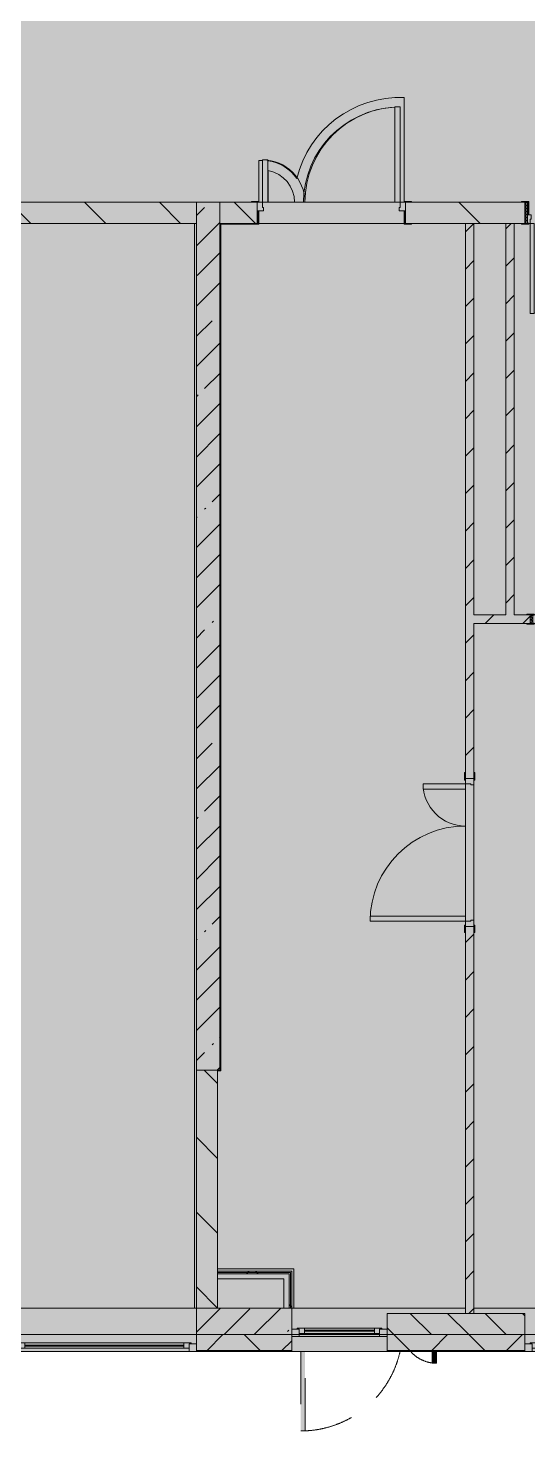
# Model space of a CAD drawing. Header units: millimetres. Extents: x 81548 to 272142, y -8553 to 29000.
# Drawn here: x 250672 to 255392, y -1010 to 12246 of the extents above; entities that cross this region are included whole.
import ezdxf

# ---------------------------------------------------------------- set-up
doc = ezdxf.new("R2010")
doc.units = ezdxf.units.MM
doc.linetypes.add('200_ШТРИХ__ш1_п0_6_', pattern=[800, 500, -300])
doc.layers.add('A-DETL-GENF-2', color=7, linetype='Continuous', lineweight=9, true_color=0xc0c0c0, transparency=0.4)
for name, color, linetype, lineweight in [('A-DETL-MBND-1', 7, '200_ШТРИХ__ш1_п0_6_', 9), ('A-WALL-3', 7, 'Continuous', 5), ('I-WALL-4', 7, 'Continuous', 5), ('S-COLS-3', 7, 'Continuous', 5)]:
    doc.layers.add(name, color=color, linetype=linetype, lineweight=lineweight)
for name, color, linetype, lineweight, true_color in [('A-DOOR-1', 7, 'Continuous', 5, 0xb7b7b7), ('A-DOOR-2', 7, 'Continuous', 5, 0xe2e2e2), ('A-DOOR-3', 7, 'Continuous', 5, 0xaaaaaa), ('A-DOOR-FRAM-1', 7, 'Continuous', 5, 0xe2e2e2), ('A-DOOR-FRAM-2', 7, 'Continuous', 5, 0xb7b7b7), ('A-DOOR-FRAM-3', 7, 'Continuous', 5, 0xaaaaaa), ('A-FLOR-2', 7, 'Continuous', 5, 0xb7b7b7), ('A-GLAZ-2', 7, 'Continuous', 5, 0x737373), ('A-WALL-4', 7, 'Continuous', 5, 0x737373), ('A-WALL-5', 7, 'Continuous', 9, 0x737373), ('I-WALL-3', 7, 'Continuous', 9, 0xe7e7e7), ('I-WALL-5', 7, 'Continuous', 5, 0x737373), ('S-COLS-4', 7, 'Continuous', 5, 0x737373)]:
    doc.layers.add(name, color=color, linetype=linetype, lineweight=lineweight, true_color=true_color)
pattern_1 = [(135, (145131.5, 0), (-353.5534, -353.5534), [])]
pattern_2 = [(45, (145131.52, 0), (-176.7767, 176.7767), [])]
pattern_3 = [(45, (145131.5, 0), (-285.1231, 285.1231), []), (45, (145416.64, 0), (-285.1231, 285.1231), [504.031, -100.806, 16.764, -84.042])]
pattern_4 = [(45, (145131.5, 0), (-530.33, 530.33), []), (135, (145131.5, 0), (-530.33, -530.33), [])]

# ---------------------------------------------------------------- blocks, each defined once
blk = doc.blocks.new('120_Окно_СКБ_1Ст - 120_Окно_СКБ_1Ст 900х2500_h_ с форточкой-22876038-2_10_3_птичка')
at = {"layer": 'A-GLAZ-2'}
for p, q in [((-450, -127), (-450, -57)), ((-450, -57), (-380, -57)), ((450, -57), (-450, -57)), ((-380, -127), (-450, -127)), ((-450, -127), (-400, -127)), ((-380, -127), (-400, -127)), ((-400, -127), (-400, -137)), ((-380, -57), (-380, -127)), ((380, -87), (-380, -87)), ((-380, -87), (-380, -127)), ((-330, -137), (-330, -87)), ((-330, -107), (330, -107)), ((330, -117), (-330, -117)), ((330, -137), (330, -87)), ((380, -127), (380, -57)), ((380, -57), (450, -57)), ((380, -127), (380, -87)), ((450, -127), (380, -127)), ((400, -127), (380, -127)), ((400, -127), (450, -127)), ((400, -137), (400, -127)), ((450, -57), (450, -127)), ((-400, -137), (400, -137)), ((400, -137), (-400, -137))]:
    blk.add_line(p, q, dxfattribs=at)
blk = doc.blocks.new('110_Дверь_СКБ_2Ст - Д-2а_л_ Из коридора на лестницу-32216062-2_10_3_птичка')
at = {"layer": 'A-DOOR-2'}
for points in [[(612, 100), (662, 100), (662, 1000), (612, 1000), (612, 333)], [(-588, 100), (-588, 500), (-638, 500), (-638, 100)], [(712, -100), (712, 20), (698, 20), (698, -100)]]:
    blk.add_hatch(color=256, dxfattribs=at).paths.add_polyline_path(points)
h = blk.add_hatch(color=256, dxfattribs=at)
h.paths.add_polyline_path([(652, 20), (712, 20), (712, 100), (662, 100), (662, 50), (652, 50)])
h.paths.add_polyline_path([(-688, 20), (-628, 20), (-628, 50), (-638, 50), (-638, 100), (-688, 100)])
at = {"layer": 'A-DOOR-FRAM-1'}
for points in [[(-672, 100), (-672, 108), (-742, 108), (-742, 100)], [(-672, -100), (-672, 20), (-688, 20), (-688, -100)], [(768, 100), (768, 108), (698, 108), (698, 100), (749, 100)], [(-672, -108), (-672, -100), (-742, -100), (-742, -108)], [(768, -108), (768, -100), (698, -100), (698, -108), (749, -108)]]:
    blk.add_hatch(color=256, dxfattribs=at).paths.add_polyline_path(points)
at = {"layer": 'A-DOOR-1'}
for p, q in [((662, 1000), (612, 1000)), ((612, 1000), (612, 100)), ((662, 100), (662, 1000)), ((-638, 500), (-638, 100)), ((-588, 500), (-638, 500)), ((-588, 100), (-588, 500)), ((-638, 100), (-588, 100)), ((612, 100), (662, 100))]:
    blk.add_line(p, q, dxfattribs=at)
for centre, radius, start, end in [((662, 100), 900, 90, 180), ((-638, 100), 400, 360, 90)]:
    blk.add_arc(centre, radius, start, end, dxfattribs=at)
at = {"layer": 'A-DOOR-FRAM-2'}
for p, q in [((-672, 108), (-742, 108)), ((-742, 108), (-742, 100)), ((-742, 100), (-672, 100)), ((-638, 100), (-688, 100)), ((-688, 100), (-688, 20)), ((-688, 20), (-628, 20)), ((-672, 20), (-688, 20)), ((-688, 20), (-688, -100)), ((-672, 100), (-672, 108)), ((-672, -100), (-672, 20)), ((-638, 50), (-638, 100)), ((-628, 50), (-638, 50)), ((-628, 20), (-628, 50)), ((662, 50), (652, 50)), ((652, 50), (652, 20)), ((652, 20), (712, 20)), ((662, 100), (662, 50)), ((712, 100), (662, 100)), ((768, 108), (698, 108)), ((698, 108), (698, 100)), ((698, 100), (768, 100)), ((712, 20), (698, 20)), ((698, 20), (698, -100)), ((712, 20), (712, 100)), ((712, -100), (712, 20)), ((768, 100), (768, 108)), ((-672, -100), (-742, -100)), ((-742, -100), (-742, -108)), ((-742, -108), (-672, -108)), ((-688, -100), (-672, -100)), ((-672, -108), (-672, -100)), ((698, -100), (712, -100)), ((768, -100), (698, -100)), ((698, -100), (698, -108)), ((698, -108), (768, -108)), ((768, -108), (768, -100))]:
    blk.add_line(p, q, dxfattribs=at)
blk = doc.blocks.new('110_Дверь_СКБ_1Ст_Внутренняя1 - Д-8 950x2100h_охрана-V42-2_10_3_птичка')
at = {"layer": 'A-DOOR-2'}
h = blk.add_hatch(color=256, dxfattribs=at)
h.paths.add_polyline_path([(437.5, 100), (437.5, 60), (427.5, 60), (427.5, 20), (462.5, 20), (462.5, 100)])
h.paths.add_polyline_path([(-412.5, 100), (-437.5, 100), (-437.5, 20), (-402.5, 20), (-402.5, 60), (-412.5, 60)])
at = {"layer": 'A-DOOR-3'}
h = blk.add_hatch(dxfattribs=at)
h.set_pattern_fill('FP_68', color=256, style=0, pattern_type=2)
h.set_pattern_definition([(135, (1826.41, 164.685), (-14.14214, -14.14214), []), (225, (1826.41, 164.685), (14.14214, -14.14214), [])])
h.paths.add_polyline_path([(487.5, 100), (462.5, 100), (462.5, -100), (487.5, -100), (487.5, -34.8)])
at = {"layer": 'A-DOOR-FRAM-1'}
for points in [[(397.5, 950), (397.5, 100), (437.5, 100), (437.5, 950)], [(-492.5, 108), (-492.5, 100), (-422.5, 100), (-422.5, 108)], [(-422.5, 20), (-437.5, 20), (-437.5, -100), (-422.5, -100), (-422.5, -34.8)], [(517.5, 108), (447.5, 108), (447.5, 100), (517.5, 100)], [(462.5, 20), (447.5, 20), (447.5, -100), (462.5, -100), (462.5, -34.8)], [(-492.5, -100), (-492.5, -108), (-422.5, -108), (-422.5, -100)], [(447.5, -100), (447.5, -108), (517.5, -108), (517.5, -100)]]:
    blk.add_hatch(color=256, dxfattribs=at).paths.add_polyline_path(points)
at = {"layer": 'A-DOOR-FRAM-3'}
h = blk.add_hatch(dxfattribs=at)
h.set_pattern_fill('FP_69', color=256, style=0, pattern_type=2)
h.set_pattern_definition([(45, (-296.384, 164.685), (-14.1421, 14.1421), []), (135, (-296.384, 164.685), (-14.1421, -14.1421), [])])
h.paths.add_polyline_path([(-437.5, 100), (-462.5, 100), (-462.5, -100), (-437.5, -100), (-437.5, -34.8)])
at = {"layer": 'A-DOOR-1'}
for p, q in [((437.5, 950), (397.5, 950)), ((397.5, 950), (397.5, 100)), ((437.5, 100), (437.5, 950)), ((397.5, 100), (437.5, 100))]:
    blk.add_line(p, q, dxfattribs=at)
blk.add_arc((437.5, 100), 850, 90, 180, dxfattribs=at)
at = {"layer": 'A-DOOR-FRAM-2'}
for p, q in [((-422.5, 108), (-492.5, 108)), ((-492.5, 108), (-492.5, 100)), ((-492.5, 100), (-422.5, 100)), ((-437.5, 100), (-462.5, 100)), ((-462.5, 100), (-462.5, -100)), ((-412.5, 100), (-437.5, 100)), ((-437.5, 100), (-437.5, 20)), ((-437.5, -100), (-437.5, 100)), ((-422.5, 100), (-437.5, 100)), ((-437.5, 100), (-437.5, 99)), ((-437.5, 99), (-422.5, 99)), ((-437.5, 20), (-402.5, 20)), ((-422.5, 20), (-437.5, 20)), ((-437.5, 20), (-437.5, -100)), ((-422.5, 100), (-422.5, 108)), ((-422.5, 99), (-422.5, 100)), ((-422.5, -100), (-422.5, 20)), ((-412.5, 60), (-412.5, 100)), ((-402.5, 60), (-412.5, 60)), ((-402.5, 20), (-402.5, 60)), ((437.5, 60), (427.5, 60)), ((427.5, 60), (427.5, 20)), ((427.5, 20), (462.5, 20)), ((437.5, 100), (437.5, 60)), ((462.5, 100), (437.5, 100)), ((517.5, 108), (447.5, 108)), ((447.5, 108), (447.5, 100)), ((462.5, 100), (447.5, 100)), ((447.5, 100), (447.5, 99)), ((447.5, 100), (517.5, 100)), ((447.5, 99), (462.5, 99)), ((462.5, 20), (447.5, 20)), ((447.5, 20), (447.5, -100)), ((462.5, 20), (462.5, 100)), ((487.5, 100), (462.5, 100)), ((462.5, 100), (462.5, -100)), ((462.5, 99), (462.5, 100)), ((462.5, -100), (462.5, 20)), ((487.5, -100), (487.5, 100)), ((517.5, 100), (517.5, 108)), ((-422.5, -100), (-492.5, -100)), ((-492.5, -100), (-492.5, -108)), ((-492.5, -108), (-422.5, -108)), ((-462.5, -100), (-437.5, -100)), ((-437.5, -100), (-422.5, -100)), ((-422.5, -108), (-422.5, -100)), ((447.5, -100), (462.5, -100)), ((517.5, -100), (447.5, -100)), ((447.5, -100), (447.5, -108)), ((447.5, -108), (517.5, -108)), ((462.5, -100), (487.5, -100)), ((517.5, -108), (517.5, -100))]:
    blk.add_line(p, q, dxfattribs=at)
blk = doc.blocks.new('110_Дверь_СКБ_1Ст_Внутренняя1 - Д-8 950x2100h_охрана-V86-2_10_3_птичка')
at = {"layer": 'A-DOOR-2'}
h = blk.add_hatch(color=256, dxfattribs=at)
h.paths.add_polyline_path([(437, 40), (437, 0), (427, 0), (427, -40), (462, -40), (462, 40)])
h.paths.add_polyline_path([(-438, 40), (-438, -40), (-403, -40), (-403, 0), (-413, 0), (-413, 40)])
at = {"layer": 'A-DOOR-3'}
h = blk.add_hatch(dxfattribs=at)
h.set_pattern_fill('FP_108', color=256, style=0, pattern_type=2)
h.set_pattern_definition([(135, (1826.41, 104.685), (-14.14214, -14.14214), []), (225, (1826.41, 104.685), (14.14214, -14.14214), [])])
h.paths.add_polyline_path([(487, 40), (462, 40), (462, -40), (487, -40)])
at = {"layer": 'A-DOOR-FRAM-1'}
for points in [[(397, 890), (397, 40), (437, 40), (437, 890)], [(-493, 48), (-493, 40), (-423, 40), (-423, 48)], [(517, 48), (447, 48), (447, 40), (517, 40)], [(-423, -40), (-493, -40), (-493, -48), (-423, -48)], [(447, -40), (447, -48), (517, -48), (517, -40)]]:
    blk.add_hatch(color=256, dxfattribs=at).paths.add_polyline_path(points)
at = {"layer": 'A-DOOR-FRAM-3'}
h = blk.add_hatch(dxfattribs=at)
h.set_pattern_fill('FP_109', color=256, style=0, pattern_type=2)
h.set_pattern_definition([(45, (-296.384, 104.685), (-14.1421, 14.1421), []), (135, (-296.384, 104.685), (-14.1421, -14.1421), [])])
h.paths.add_polyline_path([(-438, 40), (-463, 40), (-463, -40), (-438, -40)])
at = {"layer": 'A-DOOR-1'}
for p, q in [((437, 890), (397, 890)), ((397, 890), (397, 40)), ((437, 40), (437, 890)), ((397, 40), (437, 40))]:
    blk.add_line(p, q, dxfattribs=at)
blk.add_arc((437, 40), 850, 90, 180, dxfattribs=at)
at = {"layer": 'A-DOOR-FRAM-2'}
for p, q in [((-423, 48), (-493, 48)), ((-493, 48), (-493, 40)), ((-493, 40), (-423, 40)), ((-438, 40), (-463, 40)), ((-463, 40), (-463, -40)), ((-413, 40), (-438, 40)), ((-438, 40), (-438, -40)), ((-438, -40), (-438, 40)), ((-423, 40), (-438, 40)), ((-438, 40), (-438, 39)), ((-438, 39), (-423, 39)), ((-423, 40), (-423, 48)), ((-423, 39), (-423, 40)), ((-413, 0), (-413, 40)), ((-403, 0), (-413, 0)), ((-403, -40), (-403, 0)), ((437, 0), (427, 0)), ((427, 0), (427, -40)), ((437, 40), (437, 0)), ((462, 40), (437, 40)), ((517, 48), (447, 48)), ((447, 48), (447, 40)), ((462, 40), (447, 40)), ((447, 40), (447, 39)), ((447, 40), (517, 40)), ((447, 39), (462, 39)), ((462, -40), (462, 40)), ((487, 40), (462, 40)), ((462, 40), (462, -40)), ((462, 39), (462, 40)), ((487, -40), (487, 40)), ((517, 40), (517, 48)), ((-423, -40), (-493, -40)), ((-493, -40), (-493, -48)), ((-493, -48), (-423, -48)), ((-463, -40), (-438, -40)), ((-423, -39), (-438, -39)), ((-438, -39), (-438, -40)), ((-438, -40), (-403, -40)), ((-438, -40), (-423, -40)), ((-423, -40), (-423, -39)), ((-423, -48), (-423, -40)), ((427, -40), (462, -40)), ((462, -39), (447, -39)), ((447, -39), (447, -40)), ((447, -40), (462, -40)), ((517, -40), (447, -40)), ((447, -40), (447, -48)), ((447, -48), (517, -48)), ((462, -40), (462, -39)), ((462, -40), (487, -40)), ((517, -48), (517, -40))]:
    blk.add_line(p, q, dxfattribs=at)
blk = doc.blocks.new('110_Дверь_СКБ_2Ст_Наружная - ДН-5_л__ Двухстворчатая 1350 х3800 _h_ в свету с верхним остеклением-21877029-2_10_3_птичка')
at = {"layer": 'A-DETL-MBND-1'}
for points in [[(619, 1010), (619, 258), (659, 258), (659, 1010)], [(-621, 370), (-621, 258), (-581, 258), (-581, 370)]]:
    blk.add_hatch(color=256, dxfattribs=at).paths.add_polyline_path(points)
for p, q in [((659, 1010), (619, 1010)), ((619, 1010), (619, 258)), ((659, 258), (659, 1010)), ((-621, 370), (-621, 258)), ((-581, 370), (-621, 370)), ((-581, 258), (-581, 370))]:
    blk.add_line(p, q, dxfattribs=at)
for centre, radius, start, end in [((659, 50), 960, 90, 167.443), ((-621, 50), 320, 42.2942, 90)]:
    blk.add_arc(centre, radius, start, end, dxfattribs=at)
blk = doc.blocks.new('120_Окно_СКБ_2Ст_Фрамуга сверху - 120_Окно_СКБ_2Ст_2300х2500_h_ ДОО-22877051-2_10_3_птичка')
at = {"layer": 'A-GLAZ-2'}
for p, q in [((-1150, 13), (-1150, 83)), ((-1150, 83), (-1080, 83)), ((1150, 83), (-1150, 83)), ((-1080, 13), (-1150, 13)), ((-1150, 13), (-1100, 13)), ((-1080, 13), (-1100, 13)), ((-1100, 13), (-1100, 3)), ((-1100, 3), (540, 3)), ((540, 3), (-1100, 3)), ((-1080, 83), (-1080, 13)), ((-1080, 83), (1080, 83)), ((520, 53), (-1080, 53)), ((-1080, 53), (-1080, 13)), ((-1030, 3), (-1030, 53)), ((-1030, 33), (470, 33)), ((470, 23), (-1030, 23)), ((470, 3), (470, 53)), ((520, 13), (520, 83)), ((520, 83), (590, 83)), ((520, 13), (520, 53)), ((590, 13), (520, 13)), ((540, 13), (520, 13)), ((540, 13), (570, 13)), ((540, 13), (570, 13)), ((540, 3), (540, 13)), ((590, 13), (570, 13)), ((570, 13), (570, 3)), ((570, 3), (1100, 3)), ((1100, 3), (570, 3)), ((590, 83), (590, 13)), ((1080, 53), (590, 53)), ((590, 53), (590, 13)), ((640, 3), (640, 53)), ((640, 33), (1030, 33)), ((1030, 23), (640, 23)), ((1030, 3), (1030, 53)), ((1080, 13), (1080, 83)), ((1080, 83), (1150, 83)), ((1080, 13), (1080, 53)), ((1150, 13), (1080, 13)), ((1100, 13), (1080, 13)), ((1100, 13), (1150, 13)), ((1100, 3), (1100, 13)), ((1150, 83), (1150, 13))]:
    blk.add_line(p, q, dxfattribs=at)
blk = doc.blocks.new('110_Дверь_СКБ_2Ст - Д-5_п_ Из игровой в коридор-32351726-2_10_3_птичка')
at = {"layer": 'A-DOOR-2'}
h = blk.add_hatch(color=256, dxfattribs=at)
h.paths.add_polyline_path([(712, -40), (712, 40), (652, 40), (652, 10), (662, 10), (662, -40)])
h.paths.add_polyline_path([(-628, 40), (-688, 40), (-688, -40), (-638, -40), (-638, 10), (-628, 10)])
for points in [[(-588, -440), (-588, -40), (-638, -40), (-638, -440)], [(662, -40), (612, -40), (612, -940), (662, -940)]]:
    blk.add_hatch(color=256, dxfattribs=at).paths.add_polyline_path(points)
at = {"layer": 'A-DOOR-FRAM-1'}
for points in [[(-673, 48), (-743, 48), (-743, 40), (-673, 40)], [(767, 48), (697, 48), (697, 40), (767, 40)], [(-673, -40), (-743, -40), (-743, -48), (-673, -48)], [(767, -40), (697, -40), (697, -48), (767, -48)]]:
    blk.add_hatch(color=256, dxfattribs=at).paths.add_polyline_path(points)
at = {"layer": 'A-DOOR-1'}
for p, q in [((-638, -40), (-588, -40)), ((-638, -440), (-638, -40)), ((-588, -40), (-588, -440)), ((612, -40), (662, -40)), ((612, -940), (612, -40)), ((662, -40), (662, -940)), ((-588, -440), (-638, -440)), ((662, -940), (612, -940))]:
    blk.add_line(p, q, dxfattribs=at)
for centre, radius, start, end in [((-638, -40), 400, 270, 0), ((662, -40), 900, 180, 270)]:
    blk.add_arc(centre, radius, start, end, dxfattribs=at)
at = {"layer": 'A-DOOR-FRAM-2'}
for p, q in [((-743, 48), (-673, 48)), ((-743, 40), (-743, 48)), ((-673, 40), (-743, 40)), ((-688, 40), (-628, 40)), ((-688, -40), (-688, 40)), ((-688, 40), (-673, 40)), ((-688, 39), (-688, 40)), ((-673, 39), (-688, 39)), ((-673, 48), (-673, 40)), ((-673, 40), (-673, 39)), ((-638, 10), (-638, -40)), ((-628, 10), (-638, 10)), ((-628, 40), (-628, 10)), ((652, 40), (712, 40)), ((652, 10), (652, 40)), ((662, 10), (652, 10)), ((662, -40), (662, 10)), ((697, 40), (697, 48)), ((697, 48), (767, 48)), ((697, 39), (697, 40)), ((697, 40), (712, 40)), ((767, 40), (697, 40)), ((712, 39), (697, 39)), ((712, 40), (712, -40)), ((712, 40), (712, 39)), ((767, 48), (767, 40)), ((-743, -40), (-673, -40)), ((-743, -48), (-743, -40)), ((-673, -48), (-743, -48)), ((-638, -40), (-688, -40)), ((-673, -40), (-673, -48)), ((712, -40), (662, -40)), ((697, -48), (697, -40)), ((697, -40), (767, -40)), ((767, -48), (697, -48)), ((767, -40), (767, -48))]:
    blk.add_line(p, q, dxfattribs=at)

msp = doc.modelspace()

# ---------------------------------------------------------------- hatches: boundary and pattern name
at = {"layer": 'A-DETL-GENF-2'}
msp.add_hatch(color=256, dxfattribs=at).paths.add_polyline_path([(268200.9, -258), (270369.5, -258), (270369.5, 21558), (238439.5, 21558), (238439.5, 27348), (229991.5, 27348), (229991.5, 5750), (234333.5, 5750), (234333.5, -258), (267272.4, -258)])
at = {"layer": 'A-WALL-3'}
h = msp.add_hatch(dxfattribs=at)
h.set_pattern_fill('FP_65', color=256, style=0, pattern_type=2)
h.set_pattern_definition([(135, (145131.52, 0), (-176.7767, -176.7767), [])])
h.paths.add_polyline_path([(267961.5, -100), (267961.5, 100), (267161.5, 100), (267161.5, -100), (267272.4, -100)])
h.paths.add_polyline_path([(254737.4, -100), (255361.5, -100), (255361.5, 100), (254061.5, 100), (254061.5, -100), (254273.1, -100)])
h.paths.add_polyline_path([(264461.5, -100), (264461.5, 100), (263961.5, 100), (263961.5, -100)])
h.paths.add_polyline_path([(258561.5, -100), (258811.5, -100), (258811.5, 100), (258561.5, 100)])
h.paths.add_polyline_path([(259844.3, -100), (260761.5, -100), (260761.5, 100), (259711.5, 100), (259711.5, -100)])
h.paths.add_polyline_path([(244161.5, -100), (244161.5, 100), (240811.5, 100), (240811.5, -100), (244059.4, -100)])
h.paths.add_polyline_path([(245961.5, -100), (246861.5, -100), (246861.5, 100), (245961.5, 100)])
h.paths.add_polyline_path([(249961.5, -100), (249961.5, 100), (248911.5, 100), (248911.5, -100), (249630.5, -100)])
h.paths.add_polyline_path([(247773.5, -100), (248011.5, -100), (248011.5, 100), (247761.5, 100), (247761.5, -100)])
h.paths.add_polyline_path([(239911.5, -100), (239911.5, 100), (239661.5, 100), (239661.5, -100), (239881.1, -100)])
h.paths.add_polyline_path([(237861.5, -100), (237861.5, 100), (237061.5, 100), (237061.5, -100), (237559.8, -100)])
h = msp.add_hatch(dxfattribs=at)
h.set_pattern_fill('FP_55', color=256, style=0, pattern_type=2)
h.set_pattern_definition([(45, (145131.5, 0), (-353.5534, 353.5534), []), (135, (145131.5, 0), (-353.5534, -353.5534), [])])
h.paths.add_polyline_path([(265361.5, -250), (266261.5, -250), (266261.5, -100), (265361.5, -100)])
h.paths.add_polyline_path([(267161.5, -250), (267961.5, -250), (267961.5, -100), (267161.5, -100)])
h.paths.add_polyline_path([(270058, -250), (270211.5, -250), (270211.5, -100), (268861.5, -100), (268861.5, -250), (269129.5, -250)])
h.paths.add_polyline_path([(255201.7, -250), (255361.5, -250), (255361.5, -100), (254061.5, -100), (254061.5, -250), (254737.4, -250)])
h.paths.add_polyline_path([(257661.5, -250), (258811.5, -250), (258811.5, -100), (257661.5, -100)])
h.paths.add_polyline_path([(259711.5, -250), (260761.5, -250), (260761.5, -100), (259711.5, -100)])
h.paths.add_polyline_path([(252416.1, -250), (253161.5, -250), (253161.5, -100), (252261.5, -100), (252261.5, -250)])
h.paths.add_polyline_path([(263061.5, -250), (264461.5, -250), (264461.5, -100), (263061.5, -100)])
h.paths.add_polyline_path([(240811.5, -250), (245061.5, -250), (245061.5, -100), (240811.5, -100)])
h.paths.add_polyline_path([(249961.5, -250), (249961.5, -100), (248911.5, -100), (248911.5, -250), (249630.5, -250)])
h.paths.add_polyline_path([(239911.5, -250), (239911.5, -100), (238761.5, -100), (238761.5, -250), (239881.1, -250)])
h.paths.add_polyline_path([(245961.5, -250), (248011.5, -250), (248011.5, -100), (245961.5, -100)])
h.paths.add_polyline_path([(237861.5, -250), (237861.5, -100), (237061.5, -100), (237061.5, -250), (237559.8, -250)])
h.paths.add_polyline_path([(236161.5, -250), (236161.5, -100), (234341.5, -100), (234341.5, -250), (235702.7, -250)])
at = {"layer": 'I-WALL-3'}
for points in [[(253086.5, 426), (253086.5, 476), (252461.5, 476), (252461.5, 426)], [(253086.5, 150), (253136.5, 150), (253136.5, 476), (253086.5, 476), (253086.5, 230.5)]]:
    msp.add_hatch(color=256, dxfattribs=at).paths.add_polyline_path(points)
at = {"layer": 'I-WALL-4'}
h = msp.add_hatch(dxfattribs=at)
h.set_pattern_fill('FP_66', color=256, style=0, pattern_type=2)
h.set_pattern_definition(pattern_1)
h.paths.add_polyline_path([(248776.5, 10400), (248776.5, 10600), (246741.5, 10600), (246741.5, 10400), (248746.5, 10400)])
h.paths.add_polyline_path([(251487.6, 10400), (252261.5, 10400), (252261.5, 10600), (250226.5, 10600), (250226.5, 10400), (250256.5, 10400)])
h = msp.add_hatch(dxfattribs=at)
h.set_pattern_fill('FP_63', color=256, style=0, pattern_type=2)
h.set_pattern_definition(pattern_3)
h.paths.add_polyline_path([(252481.5, 2400), (252481.5, 10600), (252261.5, 10600), (252261.5, 2400)])
h = msp.add_hatch(dxfattribs=at)
h.set_pattern_fill('FP_66', color=256, style=0, pattern_type=2)
h.set_pattern_definition(pattern_1)
h.paths.add_polyline_path([(266341.5, 10400), (266341.5, 10600), (264461.5, 10600), (264461.5, 10400), (264486.9, 10400)])
h.paths.add_polyline_path([(252836.5, 10400), (252836.5, 10600), (252481.5, 10600), (252481.5, 10400), (252781.5, 10400)])
h.paths.add_polyline_path([(254881.5, 10400), (255361.5, 10400), (255361.5, 10600), (254236.5, 10600), (254236.5, 10400), (254801.5, 10400)])
h.paths.add_polyline_path([(257058.7, 10400), (257061.5, 10400), (257058.7, 10600), (256311.5, 10600), (256311.5, 10400), (256341.5, 10400)])
h = msp.add_hatch(dxfattribs=at)
h.set_pattern_fill('FP_67', color=256, style=0, pattern_type=2)
h.set_pattern_definition(pattern_2)
h.paths.add_polyline_path([(254881.5, 100), (254881.5, 3755), (254801.5, 3755), (254801.5, 100)])
h.paths.add_polyline_path([(254801.5, 5155), (254881.5, 5155), (254881.5, 10400), (254801.5, 10400), (254801.5, 5210)])
h = msp.add_hatch(dxfattribs=at)
h.set_pattern_fill('FP_67', color=256, style=0, pattern_type=2)
h.set_pattern_definition(pattern_2)
h.paths.add_polyline_path([(255261.5, 6700), (255261.5, 10400), (255181.5, 10400), (255181.5, 6700), (255201.7, 6700)])
h = msp.add_hatch(dxfattribs=at)
h.set_pattern_fill('FP_67', color=256, style=0, pattern_type=2)
h.set_pattern_definition(pattern_2)
h.paths.add_polyline_path([(254881.5, 6620), (255411.5, 6620), (255411.5, 6700), (254881.5, 6700)])
h.paths.add_polyline_path([(257058.7, 6620), (257061.5, 6620), (257058.7, 6700), (256361.5, 6700), (256361.5, 6620), (256391.5, 6620)])
h = msp.add_hatch(dxfattribs=at)
h.set_pattern_fill('FP_66', color=256, style=0, pattern_type=2)
h.set_pattern_definition(pattern_1)
h.paths.add_polyline_path([(252461.5, 150), (252461.5, 2400), (252261.5, 2400), (252261.5, 150), (252416.1, 150)])
h = msp.add_hatch(dxfattribs=at)
h.set_pattern_fill('FP_167', color=256, style=0, pattern_type=2)
h.set_pattern_definition(pattern_4)
h.paths.add_polyline_path([(253136.5, 488.5), (253149, 488.5), (253149, 501), (252461.5, 501), (252461.5, 488.5), (253086.5, 488.5)])
h = msp.add_hatch(dxfattribs=at)
h.set_pattern_fill('FP_167', color=256, style=0, pattern_type=2)
h.set_pattern_definition(pattern_4)
h.paths.add_polyline_path([(253086.5, 476), (253136.5, 476), (253136.5, 488.5), (252461.5, 488.5), (252461.5, 476)])
h = msp.add_hatch(dxfattribs=at)
h.set_pattern_fill('FP_167', color=256, style=0, pattern_type=2)
h.set_pattern_definition(pattern_4)
h.paths.add_polyline_path([(253136.5, 150), (253149, 150), (253149, 488.5), (253136.5, 488.5), (253136.5, 230.5)])
h = msp.add_hatch(dxfattribs=at)
h.set_pattern_fill('FP_167', color=256, style=0, pattern_type=2)
h.set_pattern_definition(pattern_4)
h.paths.add_polyline_path([(253149, 150), (253161.5, 150), (253161.5, 501), (253149, 501), (253149, 230.5)])
at = {"layer": 'S-COLS-3'}
h = msp.add_hatch(dxfattribs=at)
h.set_pattern_fill('FP_63', color=256, style=0, pattern_type=2)
h.set_pattern_definition(pattern_3)
h.paths.add_polyline_path([(252261.5, -100), (253161.5, -100), (253161.5, 150), (252261.5, 150)])

# ---------------------------------------------------------------- linework, layer by layer
at = {"layer": 'A-FLOR-2'}
for p, q in [((254223.6, 10608), (254223.6, 11588.1)), ((254133.6, 11497.8), (254133.6, 10600)), ((252849.5, 10993.6), (252849.5, 10608)), ((252939.5, 10600), (252939.5, 10899.7)), ((252939.5, 10600), (253271.1, 10600)), ((252241.5, 150), (252241.5, 10400)), ((252781.5, 10392), (252491.5, 10392)), ((252491.5, 10392), (252491.5, 2392)), ((252491.5, 2392), (252461.5, 2392)), ((252461.5, 521), (253181.5, 521)), ((253181.5, 521), (253181.5, 150))]:
    msp.add_line(p, q, dxfattribs=at)
for centre, radius, start, end in [((254181.1, 10589), 1000, 87.56236, 166.45029), ((254181.1, 10589), 910, 92.99005, 179.3074), ((252883.1, 10600), 395, 89.4985, 94.87345), ((252883.1, 10600), 395, 34.42231, 82.19504), ((252883.1, 10600), 305, 360, 79.33549)]:
    msp.add_arc(centre, radius, start, end, dxfattribs=at)
at = {"layer": 'A-WALL-4'}
for p, q in [((254801.5, 100), (254061.5, 100)), ((254061.5, 100), (254061.5, -258)), ((255361.5, 100), (254881.5, 100)), ((255361.5, -258), (255361.5, 100)), ((252261.5, -100), (252261.5, -258)), ((252261.5, -100), (253161.5, -100)), ((253161.5, -258), (253161.5, -100)), ((237861.5, -258), (252261.5, -258)), ((264461.5, -258), (252261.5, -258))]:
    msp.add_line(p, q, dxfattribs=at)
at = {"layer": 'A-WALL-5'}
for p, q in [((252261.5, 10400), (252261.5, 10600)), ((252481.5, 10600), (252481.5, 10400)), ((254881.5, 10400), (254801.5, 10400)), ((255261.5, 10400), (255181.5, 10400)), ((252461.5, 488.5), (253149, 488.5)), ((252461.5, 476), (253136.5, 476)), ((253136.5, 476), (253136.5, 150)), ((253149, 488.5), (253149, 150)), ((254801.5, 100), (254881.5, 100)), ((254061.5, -100), (255361.5, -100)), ((255361.5, -100), (254061.5, -100)), ((252261.5, -250), (253161.5, -250)), ((252261.5, -253), (253161.5, -253)), ((254061.5, -250), (255361.5, -250)), ((254061.5, -253), (255361.5, -253))]:
    msp.add_line(p, q, dxfattribs=at)
at = {"layer": 'I-WALL-5'}
for p, q in [((252781.5, 10600), (250256.5, 10600)), ((253271.1, 10600), (254133.6, 10600)), ((255331.5, 10600), (254291.5, 10600)), ((250256.5, 10400), (252261.5, 10400)), ((252261.5, 10400), (252261.5, 150)), ((252481.5, 10400), (252781.5, 10400)), ((252481.5, 2400), (252481.5, 10400)), ((254221.5, 10400), (252851.5, 10400)), ((254291.5, 10400), (254801.5, 10400)), ((254801.5, 10400), (254801.5, 5210)), ((254881.5, 10400), (255181.5, 10400)), ((254881.5, 6700), (254881.5, 10400)), ((255181.5, 10400), (255181.5, 6700)), ((255261.5, 10400), (255331.5, 10400)), ((255261.5, 10064.5), (255261.5, 10400)), ((255261.5, 6700), (255261.5, 10064.1)), ((255181.5, 6700), (254881.5, 6700)), ((255381.5, 6700), (255261.5, 6700)), ((254881.5, 6620), (255381.5, 6620)), ((254881.5, 5210), (254881.5, 6620)), ((254801.5, 3855), (254801.5, 5055)), ((254881.5, 5095), (254881.5, 3815)), ((254801.5, 3700), (254801.5, 100)), ((254881.5, 100), (254881.5, 3700)), ((252481.5, 2400), (252261.5, 2400)), ((252461.5, 150), (252461.5, 2400)), ((253161.5, 501), (252461.5, 501)), ((252461.5, 426), (253086.5, 426)), ((253086.5, 426), (253086.5, 150)), ((253161.5, 150), (253161.5, 501)), ((247761.5, 150), (252261.5, 150)), ((252261.5, 150), (252461.5, 150)), ((253086.5, 150), (253161.5, 150)), ((253161.5, 150), (254801.5, 150)), ((254881.5, 150), (257661.5, 150)), ((252261.5, -100), (249961.5, -100)), ((254061.5, -100), (253161.5, -100)), ((257661.5, -100), (255361.5, -100))]:
    msp.add_line(p, q, dxfattribs=at)
at = {"layer": 'S-COLS-4'}
for p, q in [((253161.5, 150), (252261.5, 150)), ((252261.5, 150), (252261.5, -100)), ((253161.5, -100), (253161.5, 150)), ((252261.5, -100), (253161.5, -100))]:
    msp.add_line(p, q, dxfattribs=at)

# ---------------------------------------------------------------- block references
at = {"layer": 'A-DETL-MBND-1', "rotation": 180}
msp.add_blockref('110_Дверь_СКБ_2Ст_Наружная - ДН-5_л__ Двухстворчатая 1350 х3800 _h_ в свету с верхним остеклением-21877029-2_10_3_птичка', (253906, 0), dxfattribs=at)
at = {"layer": 'A-DOOR-1'}
msp.add_blockref('110_Дверь_СКБ_2Ст - Д-2а_л_ Из коридора на лестницу-32216062-2_10_3_птичка', (253524, 10500), dxfattribs=at)
for name, p, rotation in [('110_Дверь_СКБ_1Ст_Внутренняя1 - Д-8 950x2100h_охрана-V42-2_10_3_птичка', (255849, 10500), 180), ('110_Дверь_СКБ_1Ст_Внутренняя1 - Д-8 950x2100h_охрана-V86-2_10_3_птичка', (255899, 6660), 180), ('110_Дверь_СКБ_2Ст - Д-5_п_ Из игровой в коридор-32351726-2_10_3_птичка', (254841.5, 4467.5), 269.9999999999999)]:
    msp.add_blockref(name, p, dxfattribs=dict(at, rotation=rotation))
at = {"layer": 'A-GLAZ-2', "rotation": 180}
for name, p in [('120_Окно_СКБ_1Ст - 120_Окно_СКБ_1Ст 900х2500_h_ с форточкой-22876038-2_10_3_птичка', (253611.5, -175)), ('120_Окно_СКБ_2Ст_Фрамуга сверху - 120_Окно_СКБ_2Ст_2300х2500_h_ ДОО-22877051-2_10_3_птичка', (251111.5, -175)), ('120_Окно_СКБ_2Ст_Фрамуга сверху - 120_Окно_СКБ_2Ст_2300х2500_h_ ДОО-22877051-2_10_3_птичка', (256511.5, -175))]:
    msp.add_blockref(name, p, dxfattribs=at)

doc.saveas('drawing.dxf')
